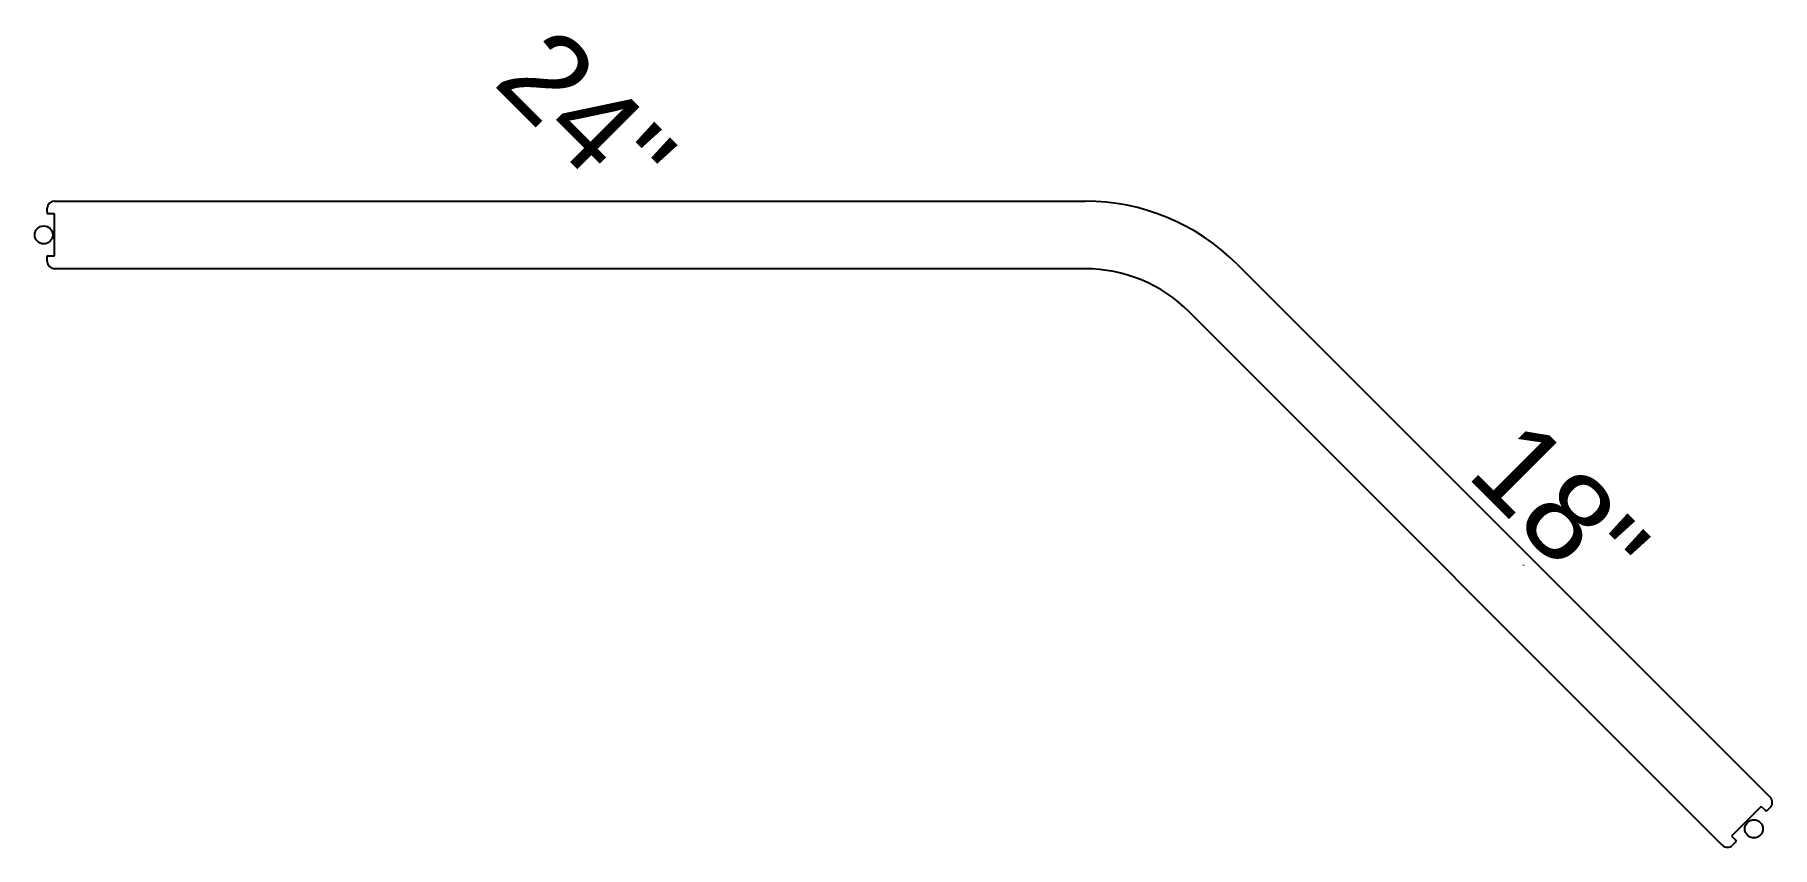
# Model space of a CAD drawing. Extents: x -0.005 to 0.956, y -0.339 to 0.111.
import ezdxf

# ---------------------------------------------------------------- set-up
doc = ezdxf.new("R2010")
doc.units = 0
doc.layers.add('135°', color=5, linetype='Continuous')
doc.layers.add('90°', color=94, linetype='Continuous')
doc.styles.get("Standard").update_dxf_attribs({"font": 'arial.ttf'})

msp = doc.modelspace()

# ---------------------------------------------------------------- linework, layer by layer
at = {"layer": '135°', "linetype": 'Continuous'}
for p, q in [((0.00196, 0.0127), (0.00196, 0.0147)), ((0.00196, 0.0127), (0.00196, 0.0116)), ((0.00596, 0.0187), (0.57595, 0.0187)), ((0.00196, -0.0127), (0.00196, -0.0116)), ((0.00196, -0.0147), (0.00196, -0.0127)), ((0.57595, -0.0187), (0.00596, -0.0187)), ((0.66003, -0.01613), (0.95489, -0.31099)), ((0.92844, -0.33743), (0.63358, -0.04257)), ((0.81856, -0.18243), (0.8182, -0.18279)), ((0.95187, -0.31801), (0.94987, -0.31601)), ((0.95489, -0.31664), (0.95347, -0.31806)), ((0.9527, -0.31883), (0.95187, -0.31801)), ((0.95347, -0.31806), (0.9527, -0.31883)), ((0.93346, -0.33241), (0.93546, -0.33441)), ((0.93551, -0.33602), (0.9341, -0.33743)), ((0.93546, -0.33441), (0.93629, -0.33524)), ((0.93551, -0.33602), (0.93629, -0.33524))]:
    msp.add_line(p, q, dxfattribs=at)
at = {"layer": '135°'}
for p, q in [((0.00596, -0.0116), (0.00596, 0.0116)), ((0.94987, -0.31601), (0.93346, -0.33241))]:
    msp.add_line(p, q, dxfattribs=at)
at = {"layer": '135°', "linetype": 'Continuous', "flags": 128}
for points in [[(0.00313, 0.0116), (0.00286, 0.0116), (0.00263, 0.0116), (0.00243, 0.0116), (0.00226, 0.0116), (0.00213, 0.0116), (0.00203, 0.0116), (0.00198, 0.0116), (0.00196, 0.0116)], [(0.00596, 0.0116), (0.00556, 0.0116), (0.00518, 0.0116), (0.00479, 0.0116), (0.00443, 0.0116), (0.00407, 0.0116), (0.00373, 0.0116), (0.00342, 0.0116), (0.00313, 0.0116)], [(0.00196, -0.0116), (0.00198, -0.0116), (0.00203, -0.0116), (0.00213, -0.0116), (0.00226, -0.0116), (0.00243, -0.0116), (0.00263, -0.0116), (0.00286, -0.0116), (0.00313, -0.0116)], [(0.00313, -0.0116), (0.00342, -0.0116), (0.00373, -0.0116), (0.00407, -0.0116), (0.00443, -0.0116), (0.00479, -0.0116), (0.00518, -0.0116), (0.00556, -0.0116), (0.00596, -0.0116)]]:
    msp.add_lwpolyline(points, dxfattribs=at)
at = {"layer": '135°', "color": 251, "true_color": 0x636466}
for centre in [(0, 0), (0.94588, -0.32842), (0.94588, -0.32842)]:
    msp.add_circle(centre, 0.005, dxfattribs=at)
at = {"layer": '135°', "linetype": 'Continuous'}
for centre, radius, start, end in [((0.00596, 0.0147), 0.004, 90, 180), ((0.57595, -0.1002), 0.1189, 45, 90), ((0.00596, -0.0147), 0.004, 180, 270), ((0.57595, -0.1002), 0.0815, 45, 90), ((0.95206, -0.31381), 0.004, 315, 45), ((0.93127, -0.3346), 0.004, 225, 315)]:
    msp.add_arc(centre, radius, start, end, dxfattribs=at)

# ---------------------------------------------------------------- texts
at = {"layer": '90°'}
for s, p in [('24"', (0.24773, 0.08371)), ('18"', (0.78605, -0.13286))]:
    msp.add_text(s, height=0.048665, rotation=315, dxfattribs=at).set_placement(p)

doc.saveas('drawing.dxf')
